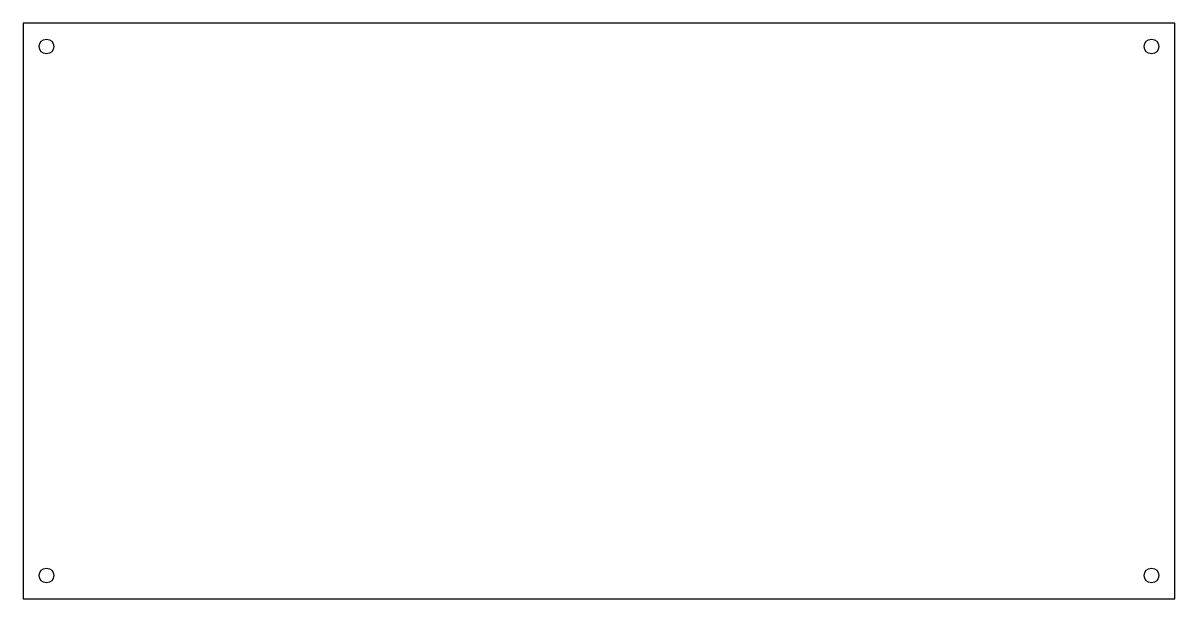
# Model space of a CAD drawing. Header units: millimetres. Extents: x 0 to 172, y 0 to 86.
import ezdxf

# ---------------------------------------------------------------- set-up
doc = ezdxf.new("R2010")
doc.units = ezdxf.units.MM
doc.layers.add('SCHNITT', color=7, linetype='Continuous')

msp = doc.modelspace()

# ---------------------------------------------------------------- linework, layer by layer
at = {"layer": 'SCHNITT'}
for p, q in [((172, 86), (0, 86)), ((0, 86), (0, 0)), ((172, 0), (172, 86)), ((0, 0), (172, 0))]:
    msp.add_line(p, q, dxfattribs=at)
for centre in [(3.5, 82.5), (168.5, 82.5), (3.5, 3.5), (168.5, 3.5)]:
    msp.add_circle(centre, 1.1, dxfattribs=at)

doc.saveas('drawing.dxf')
